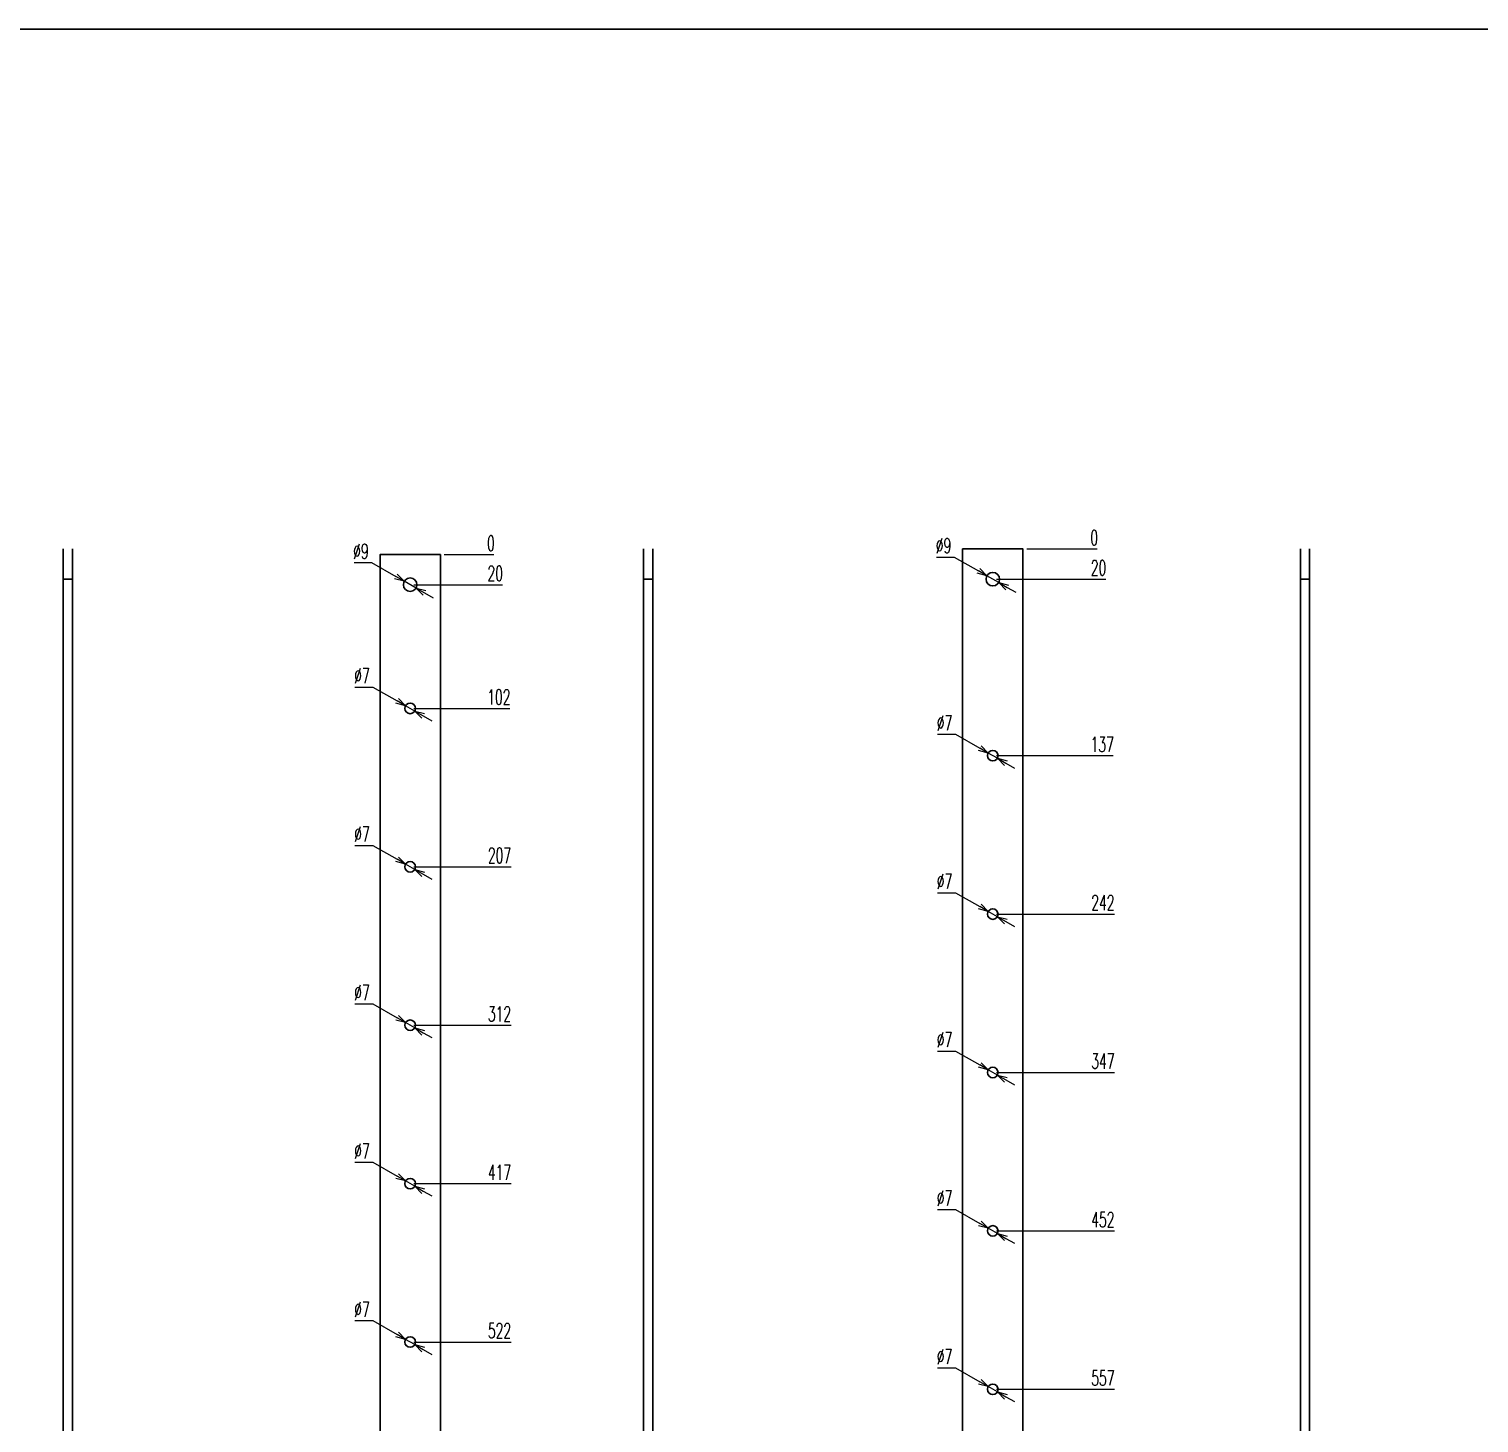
# Model space of a CAD drawing. Header units: millimetres. Extents: x 173893 to 258446, y -176540 to -123824.
# Drawn here: x 194427 to 195388, y -168029 to -167105 of the extents above; entities that cross this region are included whole.
import ezdxf

# ---------------------------------------------------------------- set-up
doc = ezdxf.new("R2010")
doc.units = ezdxf.units.MM
doc.header["$LTSCALE"] = 3
doc.layers.add('@.DM. NÉT CHÍNH', color=7, linetype='Continuous')
doc.styles.add('Ann_w01', font='romans.shx', dxfattribs={"width": 0.6, "bigfont": 'chineset.shx'})
doc.dimstyles.new('Dim 01_SC05', dxfattribs={"dimscale": 5, "dimtxt": 2, "dimasz": 1.3, "dimexe": 0.5, "dimexo": 0.5, "dimgap": 0.5, "dimtad": 1, "dimtoh": 1, "dimdec": 1, "dimzin": 12, "dimdsep": 46, "dimtxsty": 'Ann_w01', "dimblk": 'OPEN30', "dimcen": 1.5, "dimclrd": 6, "dimclre": 6, "dimclrt": 3, "dimadec": 1, "dimazin": 3, "dimtm": 1e-09, "dimtfac": 1, "dimtdec": 1, "dimtmove": 0, "dimatfit": 3, "dimldrblk": 'OPEN30', "dimfxl": 1, "dimtolj": 1, "dimlwd": 20, "dimlwe": 20, "dimarcsym": 0})

# ---------------------------------------------------------------- blocks, each defined once
blk = doc.blocks.new('*D811')
at = {"layer": '@.DM. NÉT CHÍNH', "color": 6, "linetype": 'Continuous', "lineweight": 20, "transparency": 16777216}
blk.add_line((194702.13, -168618.72), (194751.42, -168618.72), dxfattribs=at)
at = {"layer": 'Defpoints', "color": 0, "linetype": 'Continuous', "transparency": 16777216}
for p in [(194679.63, -167453.72), (194699.63, -168618.72), (194728.63, -168618.72)]:
    blk.add_point(p, dxfattribs=at)
at = {"layer": '@.DM. NÉT CHÍNH', "color": 3, "linetype": 'Continuous', "transparency": 16777216, "insert": (194741.27, -168611.22), "char_height": 10, "attachment_point": 5, "style": 'Ann_w01'}
blk.add_mtext('\\A1;1165', dxfattribs=at)
blk = doc.blocks.new('_Open30')
at = {"color": 0, "linetype": 'ByBlock', "lineweight": -2}
for p, q in [((-1, 0.27), (0, 0)), ((0, 0), (-1, -0.27)), ((0, 0), (-1, 0))]:
    blk.add_line(p, q, dxfattribs=at)
blk = doc.blocks.new('*D812')
at = {"layer": '@.DM. NÉT CHÍNH', "color": 6, "linetype": 'Continuous', "lineweight": 20, "transparency": 16777216}
blk.add_line((194682.13, -168598.72), (194751.42, -168598.72), dxfattribs=at)
at = {"layer": 'Defpoints', "color": 0, "linetype": 'Continuous', "transparency": 16777216}
for p in [(194679.63, -167453.72), (194679.63, -168598.72), (194728.63, -168598.72)]:
    blk.add_point(p, dxfattribs=at)
at = {"layer": '@.DM. NÉT CHÍNH', "color": 3, "linetype": 'Continuous', "transparency": 16777216, "insert": (194741.27, -168591.22), "char_height": 10, "attachment_point": 5, "style": 'Ann_w01'}
blk.add_mtext('\\A1;1145', dxfattribs=at)
blk = doc.blocks.new('*D813')
at = {"layer": '@.DM. NÉT CHÍNH', "color": 6, "linetype": 'Continuous', "lineweight": 20, "transparency": 16777216}
blk.add_line((194702.13, -168564.72), (194749.7, -168564.72), dxfattribs=at)
at = {"layer": 'Defpoints', "color": 0, "linetype": 'Continuous', "transparency": 16777216}
for p in [(194679.63, -167453.72), (194699.63, -168564.72), (194728.63, -168564.72)]:
    blk.add_point(p, dxfattribs=at)
at = {"layer": '@.DM. NÉT CHÍNH', "color": 3, "linetype": 'Continuous', "transparency": 16777216, "insert": (194740.42, -168557.22), "char_height": 10, "attachment_point": 5, "style": 'Ann_w01'}
blk.add_mtext('\\A1;1111', dxfattribs=at)
blk = doc.blocks.new('*D814')
at = {"layer": '@.DM. NÉT CHÍNH', "color": 6, "linetype": 'Continuous', "lineweight": 20, "transparency": 16777216}
blk.add_line((194702.13, -168533.72), (194751.42, -168533.72), dxfattribs=at)
at = {"layer": 'Defpoints', "color": 0, "linetype": 'Continuous', "transparency": 16777216}
for p in [(194679.63, -167453.72), (194699.63, -168533.72), (194728.63, -168533.72)]:
    blk.add_point(p, dxfattribs=at)
at = {"layer": '@.DM. NÉT CHÍNH', "color": 3, "linetype": 'Continuous', "transparency": 16777216, "insert": (194741.27, -168526.22), "char_height": 10, "attachment_point": 5, "style": 'Ann_w01'}
blk.add_mtext('\\A1;1080', dxfattribs=at)
blk = doc.blocks.new('*D815')
at = {"layer": '@.DM. NÉT CHÍNH', "color": 6, "linetype": 'Continuous', "lineweight": 20, "transparency": 16777216}
blk.add_line((194682.13, -168455.72), (194751.42, -168455.72), dxfattribs=at)
at = {"layer": 'Defpoints', "color": 0, "linetype": 'Continuous', "transparency": 16777216}
for p in [(194679.63, -167453.72), (194679.63, -168455.72), (194728.63, -168455.72)]:
    blk.add_point(p, dxfattribs=at)
at = {"layer": '@.DM. NÉT CHÍNH', "color": 3, "linetype": 'Continuous', "transparency": 16777216, "insert": (194741.27, -168448.22), "char_height": 10, "attachment_point": 5, "style": 'Ann_w01'}
blk.add_mtext('\\A1;1002', dxfattribs=at)
blk = doc.blocks.new('*D816')
at = {"layer": '@.DM. NÉT CHÍNH', "color": 6, "linetype": 'Continuous', "lineweight": 20, "transparency": 16777216}
blk.add_line((194682.13, -168380.72), (194746.56, -168380.72), dxfattribs=at)
at = {"layer": 'Defpoints', "color": 0, "linetype": 'Continuous', "transparency": 16777216}
for p in [(194679.63, -167453.72), (194679.63, -168380.72), (194728.63, -168380.72)]:
    blk.add_point(p, dxfattribs=at)
at = {"layer": '@.DM. NÉT CHÍNH', "color": 3, "linetype": 'Continuous', "transparency": 16777216, "insert": (194738.84, -168373.22), "char_height": 10, "attachment_point": 5, "style": 'Ann_w01'}
blk.add_mtext('\\A1;927', dxfattribs=at)
blk = doc.blocks.new('*D817')
at = {"layer": '@.DM. NÉT CHÍNH', "color": 6, "linetype": 'Continuous', "lineweight": 20, "transparency": 16777216}
blk.add_line((194682.13, -168305.72), (194746.56, -168305.72), dxfattribs=at)
at = {"layer": 'Defpoints', "color": 0, "linetype": 'Continuous', "transparency": 16777216}
for p in [(194679.63, -167453.72), (194679.63, -168305.72), (194728.63, -168305.72)]:
    blk.add_point(p, dxfattribs=at)
at = {"layer": '@.DM. NÉT CHÍNH', "color": 3, "linetype": 'Continuous', "transparency": 16777216, "insert": (194738.84, -168298.22), "char_height": 10, "attachment_point": 5, "style": 'Ann_w01'}
blk.add_mtext('\\A1;852', dxfattribs=at)
blk = doc.blocks.new('*D818')
at = {"layer": '@.DM. NÉT CHÍNH', "color": 6, "linetype": 'Continuous', "lineweight": 20, "transparency": 16777216}
blk.add_line((194682.13, -168230.72), (194746.56, -168230.72), dxfattribs=at)
at = {"layer": 'Defpoints', "color": 0, "linetype": 'Continuous', "transparency": 16777216}
for p in [(194679.63, -167453.72), (194679.63, -168230.72), (194728.63, -168230.72)]:
    blk.add_point(p, dxfattribs=at)
at = {"layer": '@.DM. NÉT CHÍNH', "color": 3, "linetype": 'Continuous', "transparency": 16777216, "insert": (194738.84, -168223.22), "char_height": 10, "attachment_point": 5, "style": 'Ann_w01'}
blk.add_mtext('\\A1;777', dxfattribs=at)
blk = doc.blocks.new('*D819')
at = {"layer": '@.DM. NÉT CHÍNH', "color": 6, "linetype": 'Continuous', "lineweight": 20, "transparency": 16777216}
blk.add_line((194682.13, -168155.72), (194746.56, -168155.72), dxfattribs=at)
at = {"layer": 'Defpoints', "color": 0, "linetype": 'Continuous', "transparency": 16777216}
for p in [(194679.63, -167453.72), (194679.63, -168155.72), (194728.63, -168155.72)]:
    blk.add_point(p, dxfattribs=at)
at = {"layer": '@.DM. NÉT CHÍNH', "color": 3, "linetype": 'Continuous', "transparency": 16777216, "insert": (194738.84, -168148.22), "char_height": 10, "attachment_point": 5, "style": 'Ann_w01'}
blk.add_mtext('\\A1;702', dxfattribs=at)
blk = doc.blocks.new('*D820')
at = {"layer": '@.DM. NÉT CHÍNH', "color": 6, "linetype": 'Continuous', "lineweight": 20, "transparency": 16777216}
blk.add_line((194682.13, -168080.72), (194746.27, -168080.72), dxfattribs=at)
at = {"layer": 'Defpoints', "color": 0, "linetype": 'Continuous', "transparency": 16777216}
for p in [(194679.63, -167453.72), (194679.63, -168080.72), (194728.63, -168080.72)]:
    blk.add_point(p, dxfattribs=at)
at = {"layer": '@.DM. NÉT CHÍNH', "color": 3, "linetype": 'Continuous', "transparency": 16777216, "insert": (194738.7, -168073.22), "char_height": 10, "attachment_point": 5, "style": 'Ann_w01'}
blk.add_mtext('\\A1;627', dxfattribs=at)
blk = doc.blocks.new('*D821')
at = {"layer": '@.DM. NÉT CHÍNH', "color": 6, "linetype": 'Continuous', "lineweight": 20, "transparency": 16777216}
blk.add_line((194682.13, -167975.72), (194746.56, -167975.72), dxfattribs=at)
at = {"layer": 'Defpoints', "color": 0, "linetype": 'Continuous', "transparency": 16777216}
for p in [(194679.63, -167453.72), (194679.63, -167975.72), (194728.63, -167975.72)]:
    blk.add_point(p, dxfattribs=at)
at = {"layer": '@.DM. NÉT CHÍNH', "color": 3, "linetype": 'Continuous', "transparency": 16777216, "insert": (194738.84, -167968.22), "char_height": 10, "attachment_point": 5, "style": 'Ann_w01'}
blk.add_mtext('\\A1;522', dxfattribs=at)
blk = doc.blocks.new('*D822')
at = {"layer": '@.DM. NÉT CHÍNH', "color": 6, "linetype": 'Continuous', "lineweight": 20, "transparency": 16777216}
blk.add_line((194682.13, -167870.72), (194746.56, -167870.72), dxfattribs=at)
at = {"layer": 'Defpoints', "color": 0, "linetype": 'Continuous', "transparency": 16777216}
for p in [(194679.63, -167453.72), (194679.63, -167870.72), (194728.63, -167870.72)]:
    blk.add_point(p, dxfattribs=at)
at = {"layer": '@.DM. NÉT CHÍNH', "color": 3, "linetype": 'Continuous', "transparency": 16777216, "insert": (194738.84, -167863.22), "char_height": 10, "attachment_point": 5, "style": 'Ann_w01'}
blk.add_mtext('\\A1;417', dxfattribs=at)
blk = doc.blocks.new('*D823')
at = {"layer": '@.DM. NÉT CHÍNH', "color": 6, "linetype": 'Continuous', "lineweight": 20, "transparency": 16777216}
blk.add_line((194682.13, -167765.72), (194746.56, -167765.72), dxfattribs=at)
at = {"layer": 'Defpoints', "color": 0, "linetype": 'Continuous', "transparency": 16777216}
for p in [(194679.63, -167453.72), (194679.63, -167765.72), (194728.63, -167765.72)]:
    blk.add_point(p, dxfattribs=at)
at = {"layer": '@.DM. NÉT CHÍNH', "color": 3, "linetype": 'Continuous', "transparency": 16777216, "insert": (194738.84, -167758.22), "char_height": 10, "attachment_point": 5, "style": 'Ann_w01'}
blk.add_mtext('\\A1;312', dxfattribs=at)
blk = doc.blocks.new('*D824')
at = {"layer": '@.DM. NÉT CHÍNH', "color": 6, "linetype": 'Continuous', "lineweight": 20, "transparency": 16777216}
blk.add_line((194682.13, -167660.72), (194746.56, -167660.72), dxfattribs=at)
at = {"layer": 'Defpoints', "color": 0, "linetype": 'Continuous', "transparency": 16777216}
for p in [(194679.63, -167453.72), (194679.63, -167660.72), (194728.63, -167660.72)]:
    blk.add_point(p, dxfattribs=at)
at = {"layer": '@.DM. NÉT CHÍNH', "color": 3, "linetype": 'Continuous', "transparency": 16777216, "insert": (194738.84, -167653.22), "char_height": 10, "attachment_point": 5, "style": 'Ann_w01'}
blk.add_mtext('\\A1;207', dxfattribs=at)
blk = doc.blocks.new('*D825')
at = {"layer": '@.DM. NÉT CHÍNH', "color": 6, "linetype": 'Continuous', "lineweight": 20, "transparency": 16777216}
blk.add_line((194682.13, -167555.72), (194745.7, -167555.72), dxfattribs=at)
at = {"layer": 'Defpoints', "color": 0, "linetype": 'Continuous', "transparency": 16777216}
for p in [(194679.63, -167453.72), (194679.63, -167555.72), (194728.63, -167555.72)]:
    blk.add_point(p, dxfattribs=at)
at = {"layer": '@.DM. NÉT CHÍNH', "color": 3, "linetype": 'Continuous', "transparency": 16777216, "insert": (194738.42, -167548.22), "char_height": 10, "attachment_point": 5, "style": 'Ann_w01'}
blk.add_mtext('\\A1;102', dxfattribs=at)
blk = doc.blocks.new('*D826')
at = {"layer": '@.DM. NÉT CHÍNH', "color": 6, "linetype": 'Continuous', "lineweight": 20, "transparency": 16777216}
blk.add_line((194682.13, -167473.72), (194740.84, -167473.72), dxfattribs=at)
at = {"layer": 'Defpoints', "color": 0, "linetype": 'Continuous', "transparency": 16777216}
for p in [(194679.63, -167453.72), (194679.63, -167473.72), (194728.63, -167473.72)]:
    blk.add_point(p, dxfattribs=at)
at = {"layer": '@.DM. NÉT CHÍNH', "color": 3, "linetype": 'Continuous', "transparency": 16777216, "insert": (194735.99, -167466.22), "char_height": 10, "attachment_point": 5, "style": 'Ann_w01'}
blk.add_mtext('\\A1;20', dxfattribs=at)
blk = doc.blocks.new('*D827')
at = {"layer": '@.DM. NÉT CHÍNH', "color": 6, "linetype": 'Continuous', "lineweight": 20, "transparency": 16777216}
blk.add_line((194702.13, -167453.72), (194735.13, -167453.72), dxfattribs=at)
at = {"layer": 'Defpoints', "color": 0, "linetype": 'Continuous', "transparency": 16777216}
for p in [(194679.63, -167453.72), (194699.63, -167453.72), (194728.63, -167453.72)]:
    blk.add_point(p, dxfattribs=at)
at = {"layer": '@.DM. NÉT CHÍNH', "color": 3, "linetype": 'Continuous', "transparency": 16777216, "insert": (194733.13, -167446.22), "char_height": 10, "attachment_point": 5, "style": 'Ann_w01'}
blk.add_mtext('\\A1;0', dxfattribs=at)
blk = doc.blocks.new('*D828')
at = {"layer": '@.DM. NÉT CHÍNH', "color": 6, "linetype": 'Continuous', "lineweight": 20, "transparency": 16777216}
blk.add_line((195088.33, -168627.05), (195151.38, -168627.05), dxfattribs=at)
at = {"layer": 'Defpoints', "color": 0, "linetype": 'Continuous', "transparency": 16777216}
for p in [(195065.83, -167450.05), (195085.83, -168627.05), (195128.59, -168627.05)]:
    blk.add_point(p, dxfattribs=at)
at = {"layer": '@.DM. NÉT CHÍNH', "color": 3, "linetype": 'Continuous', "transparency": 16777216, "insert": (195141.24, -168619.55), "char_height": 10, "attachment_point": 5, "style": 'Ann_w01'}
blk.add_mtext('\\A1;1177', dxfattribs=at)
blk = doc.blocks.new('*D829')
at = {"layer": '@.DM. NÉT CHÍNH', "color": 6, "linetype": 'Continuous', "lineweight": 20, "transparency": 16777216}
blk.add_line((195068.33, -168607.05), (195151.38, -168607.05), dxfattribs=at)
at = {"layer": 'Defpoints', "color": 0, "linetype": 'Continuous', "transparency": 16777216}
for p in [(195065.83, -167450.05), (195065.83, -168607.05), (195128.59, -168607.05)]:
    blk.add_point(p, dxfattribs=at)
at = {"layer": '@.DM. NÉT CHÍNH', "color": 3, "linetype": 'Continuous', "transparency": 16777216, "insert": (195141.24, -168599.55), "char_height": 10, "attachment_point": 5, "style": 'Ann_w01'}
blk.add_mtext('\\A1;1157', dxfattribs=at)
blk = doc.blocks.new('*D830')
at = {"layer": '@.DM. NÉT CHÍNH', "color": 6, "linetype": 'Continuous', "lineweight": 20, "transparency": 16777216}
blk.add_line((195088.33, -168582.05), (195151.38, -168582.05), dxfattribs=at)
at = {"layer": 'Defpoints', "color": 0, "linetype": 'Continuous', "transparency": 16777216}
for p in [(195065.83, -167450.05), (195085.83, -168582.05), (195128.59, -168582.05)]:
    blk.add_point(p, dxfattribs=at)
at = {"layer": '@.DM. NÉT CHÍNH', "color": 3, "linetype": 'Continuous', "transparency": 16777216, "insert": (195141.24, -168574.55), "char_height": 10, "attachment_point": 5, "style": 'Ann_w01'}
blk.add_mtext('\\A1;1132', dxfattribs=at)
blk = doc.blocks.new('*D831')
at = {"layer": '@.DM. NÉT CHÍNH', "color": 6, "linetype": 'Continuous', "lineweight": 20, "transparency": 16777216}
blk.add_line((195088.33, -168530.05), (195151.38, -168530.05), dxfattribs=at)
at = {"layer": 'Defpoints', "color": 0, "linetype": 'Continuous', "transparency": 16777216}
for p in [(195065.83, -167450.05), (195085.83, -168530.05), (195128.59, -168530.05)]:
    blk.add_point(p, dxfattribs=at)
at = {"layer": '@.DM. NÉT CHÍNH', "color": 3, "linetype": 'Continuous', "transparency": 16777216, "insert": (195141.24, -168522.55), "char_height": 10, "attachment_point": 5, "style": 'Ann_w01'}
blk.add_mtext('\\A1;1080', dxfattribs=at)
blk = doc.blocks.new('*D832')
at = {"layer": '@.DM. NÉT CHÍNH', "color": 6, "linetype": 'Continuous', "lineweight": 20, "transparency": 16777216}
blk.add_line((195068.33, -168477.05), (195151.38, -168477.05), dxfattribs=at)
at = {"layer": 'Defpoints', "color": 0, "linetype": 'Continuous', "transparency": 16777216}
for p in [(195065.83, -167450.05), (195065.83, -168477.05), (195128.59, -168477.05)]:
    blk.add_point(p, dxfattribs=at)
at = {"layer": '@.DM. NÉT CHÍNH', "color": 3, "linetype": 'Continuous', "transparency": 16777216, "insert": (195141.24, -168469.55), "char_height": 10, "attachment_point": 5, "style": 'Ann_w01'}
blk.add_mtext('\\A1;1027', dxfattribs=at)
blk = doc.blocks.new('*D833')
at = {"layer": '@.DM. NÉT CHÍNH', "color": 6, "linetype": 'Continuous', "lineweight": 20, "transparency": 16777216}
blk.add_line((195068.33, -168402.05), (195146.52, -168402.05), dxfattribs=at)
at = {"layer": 'Defpoints', "color": 0, "linetype": 'Continuous', "transparency": 16777216}
for p in [(195065.83, -167450.05), (195065.83, -168402.05), (195128.59, -168402.05)]:
    blk.add_point(p, dxfattribs=at)
at = {"layer": '@.DM. NÉT CHÍNH', "color": 3, "linetype": 'Continuous', "transparency": 16777216, "insert": (195138.81, -168394.55), "char_height": 10, "attachment_point": 5, "style": 'Ann_w01'}
blk.add_mtext('\\A1;952', dxfattribs=at)
blk = doc.blocks.new('*D834')
at = {"layer": '@.DM. NÉT CHÍNH', "color": 6, "linetype": 'Continuous', "lineweight": 20, "transparency": 16777216}
blk.add_line((195068.33, -168327.05), (195146.52, -168327.05), dxfattribs=at)
at = {"layer": 'Defpoints', "color": 0, "linetype": 'Continuous', "transparency": 16777216}
for p in [(195065.83, -167450.05), (195065.83, -168327.05), (195128.59, -168327.05)]:
    blk.add_point(p, dxfattribs=at)
at = {"layer": '@.DM. NÉT CHÍNH', "color": 3, "linetype": 'Continuous', "transparency": 16777216, "insert": (195138.81, -168319.55), "char_height": 10, "attachment_point": 5, "style": 'Ann_w01'}
blk.add_mtext('\\A1;877', dxfattribs=at)
blk = doc.blocks.new('*D835')
at = {"layer": '@.DM. NÉT CHÍNH', "color": 6, "linetype": 'Continuous', "lineweight": 20, "transparency": 16777216}
blk.add_line((195068.33, -168252.05), (195146.52, -168252.05), dxfattribs=at)
at = {"layer": 'Defpoints', "color": 0, "linetype": 'Continuous', "transparency": 16777216}
for p in [(195065.83, -167450.05), (195065.83, -168252.05), (195128.59, -168252.05)]:
    blk.add_point(p, dxfattribs=at)
at = {"layer": '@.DM. NÉT CHÍNH', "color": 3, "linetype": 'Continuous', "transparency": 16777216, "insert": (195138.81, -168244.55), "char_height": 10, "attachment_point": 5, "style": 'Ann_w01'}
blk.add_mtext('\\A1;802', dxfattribs=at)
blk = doc.blocks.new('*D836')
at = {"layer": '@.DM. NÉT CHÍNH', "color": 6, "linetype": 'Continuous', "lineweight": 20, "transparency": 16777216}
blk.add_line((195068.33, -168177.05), (195146.52, -168177.05), dxfattribs=at)
at = {"layer": 'Defpoints', "color": 0, "linetype": 'Continuous', "transparency": 16777216}
for p in [(195065.83, -167450.05), (195065.83, -168177.05), (195128.59, -168177.05)]:
    blk.add_point(p, dxfattribs=at)
at = {"layer": '@.DM. NÉT CHÍNH', "color": 3, "linetype": 'Continuous', "transparency": 16777216, "insert": (195138.81, -168169.55), "char_height": 10, "attachment_point": 5, "style": 'Ann_w01'}
blk.add_mtext('\\A1;727', dxfattribs=at)
blk = doc.blocks.new('*D837')
at = {"layer": '@.DM. NÉT CHÍNH', "color": 6, "linetype": 'Continuous', "lineweight": 20, "transparency": 16777216}
blk.add_line((195068.33, -168102.05), (195146.24, -168102.05), dxfattribs=at)
at = {"layer": 'Defpoints', "color": 0, "linetype": 'Continuous', "transparency": 16777216}
for p in [(195065.83, -167450.05), (195065.83, -168102.05), (195128.59, -168102.05)]:
    blk.add_point(p, dxfattribs=at)
at = {"layer": '@.DM. NÉT CHÍNH', "color": 3, "linetype": 'Continuous', "transparency": 16777216, "insert": (195138.66, -168094.55), "char_height": 10, "attachment_point": 5, "style": 'Ann_w01'}
blk.add_mtext('\\A1;652', dxfattribs=at)
blk = doc.blocks.new('*D838')
at = {"layer": '@.DM. NÉT CHÍNH', "color": 6, "linetype": 'Continuous', "lineweight": 20, "transparency": 16777216}
blk.add_line((195068.33, -168007.05), (195146.52, -168007.05), dxfattribs=at)
at = {"layer": 'Defpoints', "color": 0, "linetype": 'Continuous', "transparency": 16777216}
for p in [(195065.83, -167450.05), (195065.83, -168007.05), (195128.59, -168007.05)]:
    blk.add_point(p, dxfattribs=at)
at = {"layer": '@.DM. NÉT CHÍNH', "color": 3, "linetype": 'Continuous', "transparency": 16777216, "insert": (195138.81, -167999.55), "char_height": 10, "attachment_point": 5, "style": 'Ann_w01'}
blk.add_mtext('\\A1;557', dxfattribs=at)
blk = doc.blocks.new('*D839')
at = {"layer": '@.DM. NÉT CHÍNH', "color": 6, "linetype": 'Continuous', "lineweight": 20, "transparency": 16777216}
blk.add_line((195068.33, -167902.05), (195146.52, -167902.05), dxfattribs=at)
at = {"layer": 'Defpoints', "color": 0, "linetype": 'Continuous', "transparency": 16777216}
for p in [(195065.83, -167450.05), (195065.83, -167902.05), (195128.59, -167902.05)]:
    blk.add_point(p, dxfattribs=at)
at = {"layer": '@.DM. NÉT CHÍNH', "color": 3, "linetype": 'Continuous', "transparency": 16777216, "insert": (195138.81, -167894.55), "char_height": 10, "attachment_point": 5, "style": 'Ann_w01'}
blk.add_mtext('\\A1;452', dxfattribs=at)
blk = doc.blocks.new('*D840')
at = {"layer": '@.DM. NÉT CHÍNH', "color": 6, "linetype": 'Continuous', "lineweight": 20, "transparency": 16777216}
blk.add_line((195068.33, -167797.05), (195146.52, -167797.05), dxfattribs=at)
at = {"layer": 'Defpoints', "color": 0, "linetype": 'Continuous', "transparency": 16777216}
for p in [(195065.83, -167450.05), (195065.83, -167797.05), (195128.59, -167797.05)]:
    blk.add_point(p, dxfattribs=at)
at = {"layer": '@.DM. NÉT CHÍNH', "color": 3, "linetype": 'Continuous', "transparency": 16777216, "insert": (195138.81, -167789.55), "char_height": 10, "attachment_point": 5, "style": 'Ann_w01'}
blk.add_mtext('\\A1;347', dxfattribs=at)
blk = doc.blocks.new('*D841')
at = {"layer": '@.DM. NÉT CHÍNH', "color": 6, "linetype": 'Continuous', "lineweight": 20, "transparency": 16777216}
blk.add_line((195068.33, -167692.05), (195146.52, -167692.05), dxfattribs=at)
at = {"layer": 'Defpoints', "color": 0, "linetype": 'Continuous', "transparency": 16777216}
for p in [(195065.83, -167450.05), (195065.83, -167692.05), (195128.59, -167692.05)]:
    blk.add_point(p, dxfattribs=at)
at = {"layer": '@.DM. NÉT CHÍNH', "color": 3, "linetype": 'Continuous', "transparency": 16777216, "insert": (195138.81, -167684.55), "char_height": 10, "attachment_point": 5, "style": 'Ann_w01'}
blk.add_mtext('\\A1;242', dxfattribs=at)
blk = doc.blocks.new('*D842')
at = {"layer": '@.DM. NÉT CHÍNH', "color": 6, "linetype": 'Continuous', "lineweight": 20, "transparency": 16777216}
blk.add_line((195068.33, -167587.05), (195145.66, -167587.05), dxfattribs=at)
at = {"layer": 'Defpoints', "color": 0, "linetype": 'Continuous', "transparency": 16777216}
for p in [(195065.83, -167450.05), (195065.83, -167587.05), (195128.59, -167587.05)]:
    blk.add_point(p, dxfattribs=at)
at = {"layer": '@.DM. NÉT CHÍNH', "color": 3, "linetype": 'Continuous', "transparency": 16777216, "insert": (195138.38, -167579.55), "char_height": 10, "attachment_point": 5, "style": 'Ann_w01'}
blk.add_mtext('\\A1;137', dxfattribs=at)
blk = doc.blocks.new('*D843')
at = {"layer": '@.DM. NÉT CHÍNH', "color": 6, "linetype": 'Continuous', "lineweight": 20, "transparency": 16777216}
blk.add_line((195068.33, -167470.05), (195140.81, -167470.05), dxfattribs=at)
at = {"layer": 'Defpoints', "color": 0, "linetype": 'Continuous', "transparency": 16777216}
for p in [(195065.83, -167450.05), (195065.83, -167470.05), (195128.59, -167470.05)]:
    blk.add_point(p, dxfattribs=at)
at = {"layer": '@.DM. NÉT CHÍNH', "color": 3, "linetype": 'Continuous', "transparency": 16777216, "insert": (195135.95, -167462.55), "char_height": 10, "attachment_point": 5, "style": 'Ann_w01'}
blk.add_mtext('\\A1;20', dxfattribs=at)
blk = doc.blocks.new('*D844')
at = {"layer": '@.DM. NÉT CHÍNH', "color": 6, "linetype": 'Continuous', "lineweight": 20, "transparency": 16777216}
blk.add_line((195088.33, -167450.05), (195135.09, -167450.05), dxfattribs=at)
at = {"layer": 'Defpoints', "color": 0, "linetype": 'Continuous', "transparency": 16777216}
for p in [(195065.83, -167450.05), (195085.83, -167450.05), (195128.59, -167450.05)]:
    blk.add_point(p, dxfattribs=at)
at = {"layer": '@.DM. NÉT CHÍNH', "color": 3, "linetype": 'Continuous', "transparency": 16777216, "insert": (195133.09, -167442.55), "char_height": 10, "attachment_point": 5, "style": 'Ann_w01'}
blk.add_mtext('\\A1;0', dxfattribs=at)
blk = doc.blocks.new('*D879')
at = {"layer": '@.DM. NÉT CHÍNH', "color": 6, "linetype": 'Continuous', "lineweight": 20, "transparency": 16777216}
for p, q in [((195029.17, -167992.88), (195041.1, -167992.88)), ((195041.1, -167992.88), (195057.15, -168002.08)), ((195068.86, -168008.78), (195062.79, -168005.31)), ((195074.51, -168012.02), (195080.15, -168015.25))]:
    blk.add_line(p, q, dxfattribs=at)
at = {"layer": 'Defpoints', "color": 0, "linetype": 'Continuous', "transparency": 16777216}
for p in [(195062.79, -168005.31), (195068.86, -168008.78)]:
    blk.add_point(p, dxfattribs=at)
at = {"layer": '@.DM. NÉT CHÍNH', "color": 6, "linetype": 'Continuous', "lineweight": 20, "transparency": 16777216, "xscale": 6.5, "yscale": 6.5, "zscale": 6.5}
for p, rotation in [((195062.79, -168005.31), 330.1978940657212), ((195068.86, -168008.78), 150.1978940657212)]:
    blk.add_blockref('_Open30', p, dxfattribs=dict(at, rotation=rotation))
at = {"layer": '@.DM. NÉT CHÍNH', "color": 3, "linetype": 'Continuous', "transparency": 16777216, "insert": (195033.88, -167985.38), "char_height": 10, "attachment_point": 5, "style": 'Ann_w01'}
blk.add_mtext('\\A1;∅7', dxfattribs=at)
blk = doc.blocks.new('*D880')
at = {"layer": '@.DM. NÉT CHÍNH', "color": 6, "linetype": 'Continuous', "lineweight": 20, "transparency": 16777216}
for p, q in [((195029.17, -167887.88), (195041.1, -167887.88)), ((195041.1, -167887.88), (195057.15, -167897.08)), ((195068.86, -167903.78), (195062.79, -167900.31)), ((195074.51, -167907.02), (195080.15, -167910.25))]:
    blk.add_line(p, q, dxfattribs=at)
at = {"layer": 'Defpoints', "color": 0, "linetype": 'Continuous', "transparency": 16777216}
for p in [(195062.79, -167900.31), (195068.86, -167903.78)]:
    blk.add_point(p, dxfattribs=at)
at = {"layer": '@.DM. NÉT CHÍNH', "color": 6, "linetype": 'Continuous', "lineweight": 20, "transparency": 16777216, "xscale": 6.5, "yscale": 6.5, "zscale": 6.5}
for p, rotation in [((195062.79, -167900.31), 330.1978940658115), ((195068.86, -167903.78), 150.1978940658115)]:
    blk.add_blockref('_Open30', p, dxfattribs=dict(at, rotation=rotation))
at = {"layer": '@.DM. NÉT CHÍNH', "color": 3, "linetype": 'Continuous', "transparency": 16777216, "insert": (195033.88, -167880.38), "char_height": 10, "attachment_point": 5, "style": 'Ann_w01'}
blk.add_mtext('\\A1;∅7', dxfattribs=at)
blk = doc.blocks.new('*D881')
at = {"layer": '@.DM. NÉT CHÍNH', "color": 6, "linetype": 'Continuous', "lineweight": 20, "transparency": 16777216}
for p, q in [((195029.17, -167782.88), (195041.1, -167782.88)), ((195041.1, -167782.88), (195057.15, -167792.08)), ((195068.86, -167798.78), (195062.79, -167795.31)), ((195074.51, -167802.02), (195080.15, -167805.25))]:
    blk.add_line(p, q, dxfattribs=at)
at = {"layer": 'Defpoints', "color": 0, "linetype": 'Continuous', "transparency": 16777216}
for p in [(195062.79, -167795.31), (195068.86, -167798.78)]:
    blk.add_point(p, dxfattribs=at)
at = {"layer": '@.DM. NÉT CHÍNH', "color": 6, "linetype": 'Continuous', "lineweight": 20, "transparency": 16777216, "xscale": 6.5, "yscale": 6.5, "zscale": 6.5}
for p, rotation in [((195062.79, -167795.31), 330.1978940667567), ((195068.86, -167798.78), 150.1978940667567)]:
    blk.add_blockref('_Open30', p, dxfattribs=dict(at, rotation=rotation))
at = {"layer": '@.DM. NÉT CHÍNH', "color": 3, "linetype": 'Continuous', "transparency": 16777216, "insert": (195033.88, -167775.38), "char_height": 10, "attachment_point": 5, "style": 'Ann_w01'}
blk.add_mtext('\\A1;∅7', dxfattribs=at)
blk = doc.blocks.new('*D882')
at = {"layer": '@.DM. NÉT CHÍNH', "color": 6, "linetype": 'Continuous', "lineweight": 20, "transparency": 16777216}
for p, q in [((195029.17, -167677.88), (195041.1, -167677.88)), ((195041.1, -167677.88), (195057.15, -167687.08)), ((195068.86, -167693.78), (195062.79, -167690.31)), ((195074.51, -167697.02), (195080.15, -167700.25))]:
    blk.add_line(p, q, dxfattribs=at)
at = {"layer": 'Defpoints', "color": 0, "linetype": 'Continuous', "transparency": 16777216}
for p in [(195062.79, -167690.31), (195068.86, -167693.78)]:
    blk.add_point(p, dxfattribs=at)
at = {"layer": '@.DM. NÉT CHÍNH', "color": 6, "linetype": 'Continuous', "lineweight": 20, "transparency": 16777216, "xscale": 6.5, "yscale": 6.5, "zscale": 6.5}
for p, rotation in [((195062.79, -167690.31), 330.1978940660463), ((195068.86, -167693.78), 150.1978940660464)]:
    blk.add_blockref('_Open30', p, dxfattribs=dict(at, rotation=rotation))
at = {"layer": '@.DM. NÉT CHÍNH', "color": 3, "linetype": 'Continuous', "transparency": 16777216, "insert": (195033.88, -167670.38), "char_height": 10, "attachment_point": 5, "style": 'Ann_w01'}
blk.add_mtext('\\A1;∅7', dxfattribs=at)
blk = doc.blocks.new('*D883')
at = {"layer": '@.DM. NÉT CHÍNH', "color": 6, "linetype": 'Continuous', "lineweight": 20, "transparency": 16777216}
for p, q in [((195029.17, -167572.88), (195041.1, -167572.88)), ((195041.1, -167572.88), (195057.15, -167582.08)), ((195068.86, -167588.78), (195062.79, -167585.31)), ((195074.51, -167592.02), (195080.15, -167595.25))]:
    blk.add_line(p, q, dxfattribs=at)
at = {"layer": 'Defpoints', "color": 0, "linetype": 'Continuous', "transparency": 16777216}
for p in [(195062.79, -167585.31), (195068.86, -167588.78)]:
    blk.add_point(p, dxfattribs=at)
at = {"layer": '@.DM. NÉT CHÍNH', "color": 6, "linetype": 'Continuous', "lineweight": 20, "transparency": 16777216, "xscale": 6.5, "yscale": 6.5, "zscale": 6.5}
for p, rotation in [((195062.79, -167585.31), 330.1978940663715), ((195068.86, -167588.78), 150.1978940663715)]:
    blk.add_blockref('_Open30', p, dxfattribs=dict(at, rotation=rotation))
at = {"layer": '@.DM. NÉT CHÍNH', "color": 3, "linetype": 'Continuous', "transparency": 16777216, "insert": (195033.88, -167565.38), "char_height": 10, "attachment_point": 5, "style": 'Ann_w01'}
blk.add_mtext('\\A1;∅7', dxfattribs=at)
blk = doc.blocks.new('*D890')
at = {"layer": '@.DM. NÉT CHÍNH', "color": 6, "linetype": 'Continuous', "lineweight": 20, "transparency": 16777216}
for p, q in [((194642.97, -167961.55), (194654.9, -167961.55)), ((194654.9, -167961.55), (194670.95, -167970.75)), ((194682.66, -167977.46), (194676.59, -167973.98)), ((194688.3, -167980.69), (194693.94, -167983.92))]:
    blk.add_line(p, q, dxfattribs=at)
at = {"layer": 'Defpoints', "color": 0, "linetype": 'Continuous', "transparency": 16777216}
for p in [(194676.59, -167973.98), (194682.66, -167977.46)]:
    blk.add_point(p, dxfattribs=at)
at = {"layer": '@.DM. NÉT CHÍNH', "color": 6, "linetype": 'Continuous', "lineweight": 20, "transparency": 16777216, "xscale": 6.5, "yscale": 6.5, "zscale": 6.5}
for p, rotation in [((194676.59, -167973.98), 330.1978940664617), ((194682.66, -167977.46), 150.1978940664617)]:
    blk.add_blockref('_Open30', p, dxfattribs=dict(at, rotation=rotation))
at = {"layer": '@.DM. NÉT CHÍNH', "color": 3, "linetype": 'Continuous', "transparency": 16777216, "insert": (194647.68, -167954.05), "char_height": 10, "attachment_point": 5, "style": 'Ann_w01'}
blk.add_mtext('\\A1;∅7', dxfattribs=at)
blk = doc.blocks.new('*D891')
at = {"layer": '@.DM. NÉT CHÍNH', "color": 6, "linetype": 'Continuous', "lineweight": 20, "transparency": 16777216}
for p, q in [((194642.97, -167856.55), (194654.9, -167856.55)), ((194654.9, -167856.55), (194670.95, -167865.75)), ((194682.66, -167872.46), (194676.59, -167868.98)), ((194688.3, -167875.69), (194693.94, -167878.92))]:
    blk.add_line(p, q, dxfattribs=at)
at = {"layer": 'Defpoints', "color": 0, "linetype": 'Continuous', "transparency": 16777216}
for p in [(194676.59, -167868.98), (194682.66, -167872.46)]:
    blk.add_point(p, dxfattribs=at)
at = {"layer": '@.DM. NÉT CHÍNH', "color": 6, "linetype": 'Continuous', "lineweight": 20, "transparency": 16777216, "xscale": 6.5, "yscale": 6.5, "zscale": 6.5}
for p, rotation in [((194676.59, -167868.98), 330.1978940670518), ((194682.66, -167872.46), 150.1978940670518)]:
    blk.add_blockref('_Open30', p, dxfattribs=dict(at, rotation=rotation))
at = {"layer": '@.DM. NÉT CHÍNH', "color": 3, "linetype": 'Continuous', "transparency": 16777216, "insert": (194647.68, -167849.05), "char_height": 10, "attachment_point": 5, "style": 'Ann_w01'}
blk.add_mtext('\\A1;∅7', dxfattribs=at)
blk = doc.blocks.new('*D892')
at = {"layer": '@.DM. NÉT CHÍNH', "color": 6, "linetype": 'Continuous', "lineweight": 20, "transparency": 16777216}
for p, q in [((194642.97, -167751.55), (194654.9, -167751.55)), ((194654.9, -167751.55), (194670.95, -167760.75)), ((194682.66, -167767.46), (194676.59, -167763.98)), ((194688.3, -167770.69), (194693.94, -167773.92))]:
    blk.add_line(p, q, dxfattribs=at)
at = {"layer": 'Defpoints', "color": 0, "linetype": 'Continuous', "transparency": 16777216}
for p in [(194676.59, -167763.98), (194682.66, -167767.46)]:
    blk.add_point(p, dxfattribs=at)
at = {"layer": '@.DM. NÉT CHÍNH', "color": 6, "linetype": 'Continuous', "lineweight": 20, "transparency": 16777216, "xscale": 6.5, "yscale": 6.5, "zscale": 6.5}
for p, rotation in [((194676.59, -167763.98), 330.1978940655747), ((194682.66, -167767.46), 150.1978940655747)]:
    blk.add_blockref('_Open30', p, dxfattribs=dict(at, rotation=rotation))
at = {"layer": '@.DM. NÉT CHÍNH', "color": 3, "linetype": 'Continuous', "transparency": 16777216, "insert": (194647.68, -167744.05), "char_height": 10, "attachment_point": 5, "style": 'Ann_w01'}
blk.add_mtext('\\A1;∅7', dxfattribs=at)
blk = doc.blocks.new('*D893')
at = {"layer": '@.DM. NÉT CHÍNH', "color": 6, "linetype": 'Continuous', "lineweight": 20, "transparency": 16777216}
for p, q in [((194642.97, -167646.55), (194654.9, -167646.55)), ((194654.9, -167646.55), (194670.95, -167655.75)), ((194682.66, -167662.46), (194676.59, -167658.98)), ((194688.3, -167665.69), (194693.94, -167668.92))]:
    blk.add_line(p, q, dxfattribs=at)
at = {"layer": 'Defpoints', "color": 0, "linetype": 'Continuous', "transparency": 16777216}
for p in [(194676.59, -167658.98), (194682.66, -167662.46)]:
    blk.add_point(p, dxfattribs=at)
at = {"layer": '@.DM. NÉT CHÍNH', "color": 6, "linetype": 'Continuous', "lineweight": 20, "transparency": 16777216, "xscale": 6.5, "yscale": 6.5, "zscale": 6.5}
for p, rotation in [((194676.59, -167658.98), 330.1978940669334), ((194682.66, -167662.46), 150.1978940669334)]:
    blk.add_blockref('_Open30', p, dxfattribs=dict(at, rotation=rotation))
at = {"layer": '@.DM. NÉT CHÍNH', "color": 3, "linetype": 'Continuous', "transparency": 16777216, "insert": (194647.68, -167639.05), "char_height": 10, "attachment_point": 5, "style": 'Ann_w01'}
blk.add_mtext('\\A1;∅7', dxfattribs=at)
blk = doc.blocks.new('*D894')
at = {"layer": '@.DM. NÉT CHÍNH', "color": 6, "linetype": 'Continuous', "lineweight": 20, "transparency": 16777216}
for p, q in [((194642.97, -167541.55), (194654.9, -167541.55)), ((194654.9, -167541.55), (194670.95, -167550.75)), ((194682.66, -167557.46), (194676.59, -167553.98)), ((194688.3, -167560.69), (194693.94, -167563.92))]:
    blk.add_line(p, q, dxfattribs=at)
at = {"layer": 'Defpoints', "color": 0, "linetype": 'Continuous', "transparency": 16777216}
for p in [(194676.59, -167553.98), (194682.66, -167557.46)]:
    blk.add_point(p, dxfattribs=at)
at = {"layer": '@.DM. NÉT CHÍNH', "color": 6, "linetype": 'Continuous', "lineweight": 20, "transparency": 16777216, "xscale": 6.5, "yscale": 6.5, "zscale": 6.5}
for p, rotation in [((194676.59, -167553.98), 330.1978940652496), ((194682.66, -167557.46), 150.1978940652496)]:
    blk.add_blockref('_Open30', p, dxfattribs=dict(at, rotation=rotation))
at = {"layer": '@.DM. NÉT CHÍNH', "color": 3, "linetype": 'Continuous', "transparency": 16777216, "insert": (194647.68, -167534.05), "char_height": 10, "attachment_point": 5, "style": 'Ann_w01'}
blk.add_mtext('\\A1;∅7', dxfattribs=at)
blk = doc.blocks.new('*D897')
at = {"layer": '@.DM. NÉT CHÍNH', "color": 6, "linetype": 'Continuous', "lineweight": 20, "transparency": 16777216}
for p, q in [((195028.59, -167455.38), (195040.23, -167455.38)), ((195040.23, -167455.38), (195056.28, -167464.58)), ((195069.73, -167472.28), (195061.92, -167467.81)), ((195075.37, -167475.51), (195081.01, -167478.74))]:
    blk.add_line(p, q, dxfattribs=at)
at = {"layer": 'Defpoints', "color": 0, "linetype": 'Continuous', "transparency": 16777216}
for p in [(195061.92, -167467.81), (195069.73, -167472.28)]:
    blk.add_point(p, dxfattribs=at)
at = {"layer": '@.DM. NÉT CHÍNH', "color": 6, "linetype": 'Continuous', "lineweight": 20, "transparency": 16777216, "xscale": 6.5, "yscale": 6.5, "zscale": 6.5}
for p, rotation in [((195061.92, -167467.81), 330.1978940661768), ((195069.73, -167472.28), 150.1978940661768)]:
    blk.add_blockref('_Open30', p, dxfattribs=dict(at, rotation=rotation))
at = {"layer": '@.DM. NÉT CHÍNH', "color": 3, "linetype": 'Continuous', "transparency": 16777216, "insert": (195033.16, -167447.88), "char_height": 10, "attachment_point": 5, "style": 'Ann_w01'}
blk.add_mtext('\\A1;∅9', dxfattribs=at)
blk = doc.blocks.new('*D899')
at = {"layer": '@.DM. NÉT CHÍNH', "color": 6, "linetype": 'Continuous', "lineweight": 20, "transparency": 16777216}
for p, q in [((194642.38, -167459.06), (194654.03, -167459.06)), ((194654.03, -167459.06), (194670.08, -167468.25)), ((194683.53, -167475.96), (194675.72, -167471.48)), ((194689.17, -167479.19), (194694.81, -167482.42))]:
    blk.add_line(p, q, dxfattribs=at)
at = {"layer": 'Defpoints', "color": 0, "linetype": 'Continuous', "transparency": 16777216}
for p in [(194675.72, -167471.48), (194683.53, -167475.96)]:
    blk.add_point(p, dxfattribs=at)
at = {"layer": '@.DM. NÉT CHÍNH', "color": 6, "linetype": 'Continuous', "lineweight": 20, "transparency": 16777216, "xscale": 6.5, "yscale": 6.5, "zscale": 6.5}
for p, rotation in [((194675.72, -167471.48), 330.1978940650982), ((194683.53, -167475.96), 150.1978940650982)]:
    blk.add_blockref('_Open30', p, dxfattribs=dict(at, rotation=rotation))
at = {"layer": '@.DM. NÉT CHÍNH', "color": 3, "linetype": 'Continuous', "transparency": 16777216, "insert": (194646.96, -167451.56), "char_height": 10, "attachment_point": 5, "style": 'Ann_w01'}
blk.add_mtext('\\A1;∅9', dxfattribs=at)

msp = doc.modelspace()

# ---------------------------------------------------------------- linework, layer by layer
at = {"color": 1}
for points in [[(194449.66, -167450.05), (194449.66, -168530.05), (194431.16, -168557.7), (194431.16, -168612.55)], [(194455.66, -167450.05), (194455.66, -168530.85), (194437.16, -168558.5), (194437.16, -168612.55)], [(194834.38, -167450.05), (194834.38, -168530.05), (194815.88, -168557.7), (194815.88, -168612.55)], [(194840.38, -167450.05), (194840.38, -168530.85), (194821.88, -168558.5), (194821.88, -168612.55)]]:
    msp.add_lwpolyline(points, dxfattribs=at)
at = {"color": 2}
msp.add_lwpolyline([(195045.83, -168627.05), (195045.83, -167450.05), (195085.83, -167450.05), (195085.83, -168627.05)], close=True, dxfattribs=at)
for points in [[(195269.82, -167450.05), (195269.82, -168530.05), (195228.32, -168564.73), (195228.32, -168612.55)], [(195275.82, -167450.05), (195275.82, -168532.85), (195234.32, -168567.53), (195234.32, -168612.55)]]:
    msp.add_lwpolyline(points, dxfattribs=at)
at = {"color": 1}
msp.add_lwpolyline([(194659.63, -168618.72), (194659.63, -167453.72), (194699.63, -167453.72), (194699.63, -168618.72)], close=True, dxfattribs=at)
msp.add_circle((194679.63, -167473.72), 4.5, dxfattribs=at)
at = {"color": 2}
msp.add_circle((195065.83, -167470.05), 4.5, dxfattribs=at)
at = {"color": 1, "linetype": 'Continuous'}
for centre in [(194679.63, -167555.72), (194679.63, -167660.72), (194679.63, -167765.72), (194679.63, -167870.72), (194679.63, -167975.72)]:
    msp.add_circle(centre, 3.5, dxfattribs=at)
at = {"color": 2, "linetype": 'Continuous'}
for centre in [(195065.83, -167587.05), (195065.83, -167692.05), (195065.83, -167797.05), (195065.83, -167902.05), (195065.83, -168007.05)]:
    msp.add_circle(centre, 3.5, dxfattribs=at)
at = {"layer": '@.DM. NÉT CHÍNH', "linetype": 'Continuous'}
for p, q in [((194449.66, -167470.05), (194455.66, -167470.05)), ((194834.38, -167470.05), (194840.38, -167470.05)), ((195269.82, -167470.05), (195275.82, -167470.05))]:
    msp.add_line(p, q, dxfattribs=at)
msp.add_lwpolyline([(191139.08, -167105.38), (196349.34, -167105.38), (196349.34, -171550.66), (191139.08, -171550.66)], close=True, dxfattribs=at)

# ---------------------------------------------------------------- dimensions: what is measured, and where the dimension line sits
for feature_location, offset, origin, picture, middle in [((194699.62628962, -167453.71880926), (29.00397455, 0), (194679.62628962, -167453.71880926), '*D827', (194733.13026417, -167446.21880926)), ((195085.82767925, -167450.04541442), (42.76467781, 0), (195065.82767925, -167450.04541442), '*D844', (195133.09235706, -167442.54541442)), ((195085.83, -168627.05), (42.76, 0), (195065.83, -167450.05), '*D828', (195141.24, -168619.55)), ((195065.83, -168607.05), (62.76, 0), (195065.83, -167450.05), '*D829', (195141.24, -168599.55)), ((195085.83, -168582.05), (42.76, 0), (195065.83, -167450.05), '*D830', (195141.24, -168574.55)), ((195085.83, -168530.05), (42.76, 0), (195065.83, -167450.05), '*D831', (195141.24, -168522.55)), ((195065.83, -168477.05), (62.76, 0), (195065.83, -167450.05), '*D832', (195141.24, -168469.55)), ((195065.83, -168402.05), (62.76, 0), (195065.83, -167450.05), '*D833', (195138.81, -168394.55)), ((195065.83, -168327.05), (62.76, 0), (195065.83, -167450.05), '*D834', (195138.81, -168319.55)), ((195065.83, -168252.05), (62.76, 0), (195065.83, -167450.05), '*D835', (195138.81, -168244.55)), ((195065.83, -168177.05), (62.76, 0), (195065.83, -167450.05), '*D836', (195138.81, -168169.55)), ((195065.83, -168102.05), (62.76, 0), (195065.83, -167450.05), '*D837', (195138.66, -168094.55)), ((195065.83, -168007.05), (62.76, 0), (195065.83, -167450.05), '*D838', (195138.81, -167999.55)), ((195065.83, -167902.05), (62.76, 0), (195065.83, -167450.05), '*D839', (195138.81, -167894.55)), ((195065.83, -167797.05), (62.76, 0), (195065.83, -167450.05), '*D840', (195138.81, -167789.55)), ((195065.83, -167692.05), (62.76, 0), (195065.83, -167450.05), '*D841', (195138.81, -167684.55)), ((195065.83, -167587.05), (62.76, 0), (195065.83, -167450.05), '*D842', (195138.38, -167579.55)), ((195065.83, -167470.05), (62.76, 0), (195065.83, -167450.05), '*D843', (195135.95, -167462.55)), ((194699.63, -168618.72), (29, 0), (194679.63, -167453.72), '*D811', (194741.27, -168611.22)), ((194679.63, -168598.72), (49, 0), (194679.63, -167453.72), '*D812', (194741.27, -168591.22)), ((194699.63, -168564.72), (29, 0), (194679.63, -167453.72), '*D813', (194740.42, -168557.22)), ((194699.63, -168533.72), (29, 0), (194679.63, -167453.72), '*D814', (194741.27, -168526.22)), ((194679.63, -168455.72), (49, 0), (194679.63, -167453.72), '*D815', (194741.27, -168448.22)), ((194679.63, -168380.72), (49, 0), (194679.63, -167453.72), '*D816', (194738.84, -168373.22)), ((194679.63, -168305.72), (49, 0), (194679.63, -167453.72), '*D817', (194738.84, -168298.22)), ((194679.63, -168230.72), (49, 0), (194679.63, -167453.72), '*D818', (194738.84, -168223.22)), ((194679.63, -168155.72), (49, 0), (194679.63, -167453.72), '*D819', (194738.84, -168148.22)), ((194679.63, -168080.72), (49, 0), (194679.63, -167453.72), '*D820', (194738.7, -168073.22)), ((194679.63, -167975.72), (49, 0), (194679.63, -167453.72), '*D821', (194738.84, -167968.22)), ((194679.63, -167870.72), (49, 0), (194679.63, -167453.72), '*D822', (194738.84, -167863.22)), ((194679.63, -167765.72), (49, 0), (194679.63, -167453.72), '*D823', (194738.84, -167758.22)), ((194679.63, -167660.72), (49, 0), (194679.63, -167453.72), '*D824', (194738.84, -167653.22)), ((194679.63, -167555.72), (49, 0), (194679.63, -167453.72), '*D825', (194738.42, -167548.22)), ((194679.63, -167473.72), (49, 0), (194679.63, -167453.72), '*D826', (194735.99, -167466.22))]:
    dim = msp.add_ordinate_dim(feature_location=feature_location, offset=offset, dtype=0, origin=origin, dimstyle='Dim 01_SC05', dxfattribs=at)
    dim.commit()
    dim.dimension.update_dxf_attribs({"geometry": picture, "text_midpoint": middle})
for p1, p2, picture, middle in [((195069.73, -167472.28), (195061.92, -167467.81), '*D897', (195033.16, -167455.38)), ((194683.53, -167475.96), (194675.72, -167471.48), '*D899', (194646.96, -167459.06)), ((194682.66, -167557.46), (194676.59, -167553.98), '*D894', (194647.68, -167541.55)), ((195068.86, -167588.78), (195062.79, -167585.31), '*D883', (195033.88, -167572.88)), ((194682.66, -167662.46), (194676.59, -167658.98), '*D893', (194647.68, -167646.55)), ((195068.86, -167693.78), (195062.79, -167690.31), '*D882', (195033.88, -167677.88)), ((194682.66, -167767.46), (194676.59, -167763.98), '*D892', (194647.68, -167751.55)), ((195068.86, -167798.78), (195062.79, -167795.31), '*D881', (195033.88, -167782.88)), ((194682.66, -167872.46), (194676.59, -167868.98), '*D891', (194647.68, -167856.55)), ((195068.86, -167903.78), (195062.79, -167900.31), '*D880', (195033.88, -167887.88)), ((194682.66, -167977.46), (194676.59, -167973.98), '*D890', (194647.68, -167961.55)), ((195068.86, -168008.78), (195062.79, -168005.31), '*D879', (195033.88, -167992.88))]:
    dim = msp.add_diameter_dim_2p(p1=p1, p2=p2, dimstyle='Dim 01_SC05', dxfattribs=at)
    dim.commit()
    dim.dimension.update_dxf_attribs({"geometry": picture, "text_midpoint": middle, "dimtype": 163})

doc.saveas('drawing.dxf')
